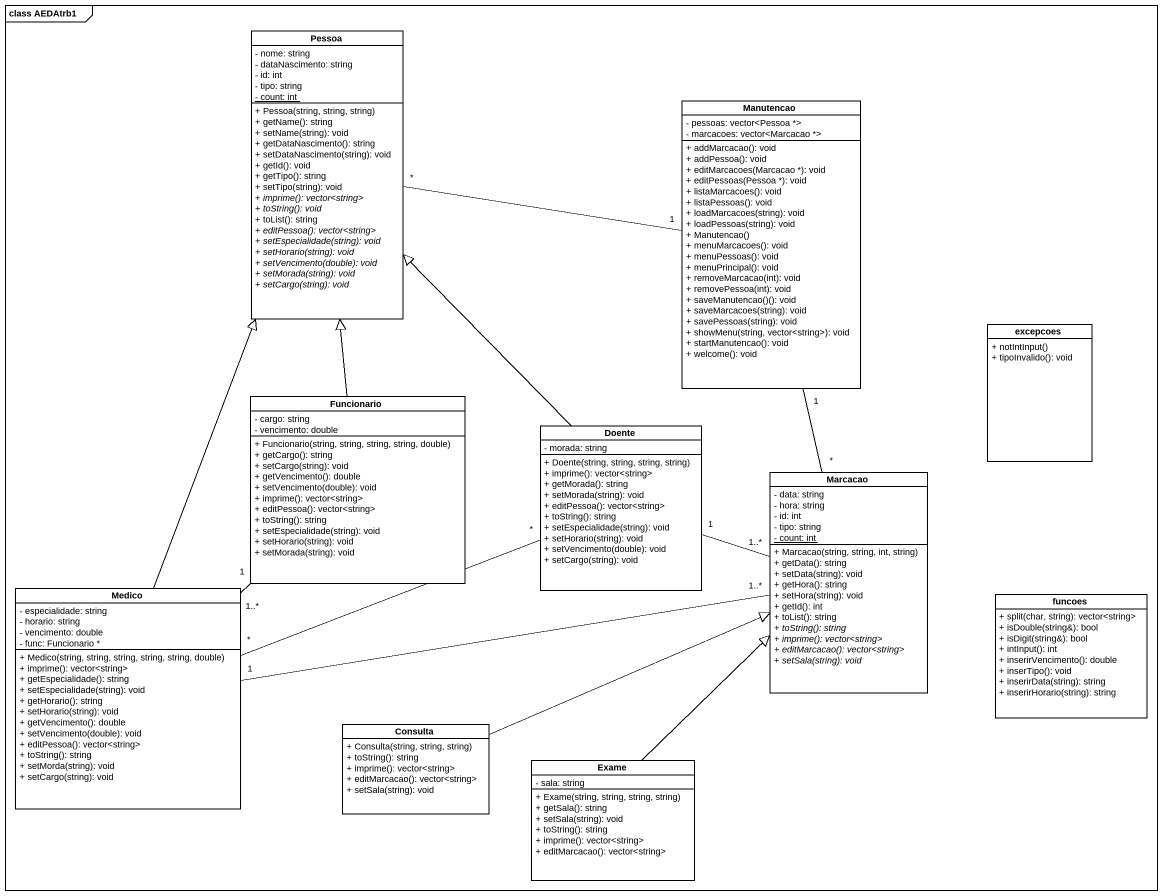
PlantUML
@startuml
mainframe class AEDAtrb1
hide circle
hide empty members
skinparam classAttributeIconSize 0
class Pessoa {
  - nome: string
  - dataNascimento: string
  - id: int
  - tipo: string
  {static} - count: int
  + Pessoa(string, string, string)
  + getName(): string
  + setName(string): void
  + getDataNascimento(): string
  + setDataNascimento(string): void
  + getId(): void
  + getTipo(): string
  + setTipo(string): void
  {abstract} + imprime(): vector<string>
  {abstract} + toString(): void
  + toList(): string
  {abstract} + editPessoa(): vector<string>
  {abstract} + setEspecialidade(string): void
  {abstract} + setHorario(string): void
  {abstract} + setVencimento(double): void
  {abstract} + setMorada(string): void
  {abstract} + setCargo(string): void
}
class Manutencao {
  - pessoas: vector<Pessoa *>
  - marcacoes: vector<Marcacao *>
  + addMarcacao(): void
  + addPessoa(): void
  + editMarcacoes(Marcacao *): void
  + editPessoas(Pessoa *): void
  + listaMarcacoes(): void
  + listaPessoas(): void
  + loadMarcacoes(string): void
  + loadPessoas(string): void
  + Manutencao()
  + menuMarcacoes(): void
  + menuPessoas(): void
  + menuPrincipal(): void
  + removeMarcacao(int): void
  + removePessoa(int): void
  + saveManutencao()(): void
  + saveMarcacoes(string): void
  + savePessoas(string): void
  + showMenu(string, vector<string>): void
  + startManutencao(): void
  + welcome(): void
}
class excepcoes {
  + notIntInput()
  + tipoInvalido(): void
}
class Funcionario {
  - cargo: string
  - vencimento: double
  + Funcionario(string, string, string, string, double)
  + getCargo(): string
  + setCargo(string): void
  + getVencimento(): double
  + setVencimento(double): void
  + imprime(): vector<string>
  + editPessoa(): vector<string>
  + toString(): string
  + setEspecialidade(string): void
  + setHorario(string): void
  + setMorada(string): void
}
class Doente {
  - morada: string
  + Doente(string, string, string, string)
  + imprime(): vector<string>
  + getMorada(): string
  + setMorada(string): void
  + editPessoa(): vector<string>
  + toString(): string
  + setEspecialidade(string): void
  + setHorario(string): void
  + setVencimento(double): void
  + setCargo(string): void
}
class Marcacao {
  - data: string
  - hora: string
  - id: int
  - tipo: string
  {static} - count: int
  + Marcacao(string, string, int, string)
  + getData(): string
  + setData(string): void
  + getHora(): string
  + setHora(string): void
  + getId(): int
  + toList(): string
  {abstract} + toString(): string
  {abstract} + imprime(): vector<string>
  {abstract} + editMarcacao(): vector<string>
  {abstract} + setSala(string): void
}
class Medico {
  - especialidade: string
  - horario: string
  - vencimento: double
  - func: Funcionario *
  + Medico(string, string, string, string, string, double)
  + imprime(): vector<string>
  + getEspecialidade(): string
  + setEspecialidade(string): void
  + getHorario(): string
  + setHorario(string): void
  + getVencimento(): double
  + setVencimento(double): void
  + editPessoa(): vector<string>
  + toString(): string
  + setMorda(string): void
  + setCargo(string): void
}
class funcoes {
  + split(char, string): vector<string>
  + isDouble(string&): bool
  + isDigit(string&): bool
  + intInput(): int
  + inserirVencimento(): double
  + inserTipo(): void
  + inserirData(string): string
  + inserirHorario(string): string
}
class Consulta {
  + Consulta(string, string, string)
  + toString(): string
  + imprime(): vector<string>
  + editMarcacao(): vector<string>
  + setSala(string): void
}
class Exame {
  - sala: string
  + Exame(string, string, string, string)
  + getSala(): string
  + setSala(string): void
  + toString(): string
  + imprime(): vector<string>
  + editMarcacao(): vector<string>
}
Manutencao "1" -left- "*" Pessoa
Manutencao "1" -- "*" Marcacao
Funcionario -up-|> Pessoa
Doente -up-|> Pessoa
Marcacao "1..*" -left- "1" Doente
Marcacao "1..*" -left- "1" Medico
Medico -up-|> Pessoa
Medico "1..*" -up- "1" Funcionario
Medico "*" -right- "*" Doente
Consulta -right-|> Marcacao
Exame -up-|> Marcacao
@enduml
